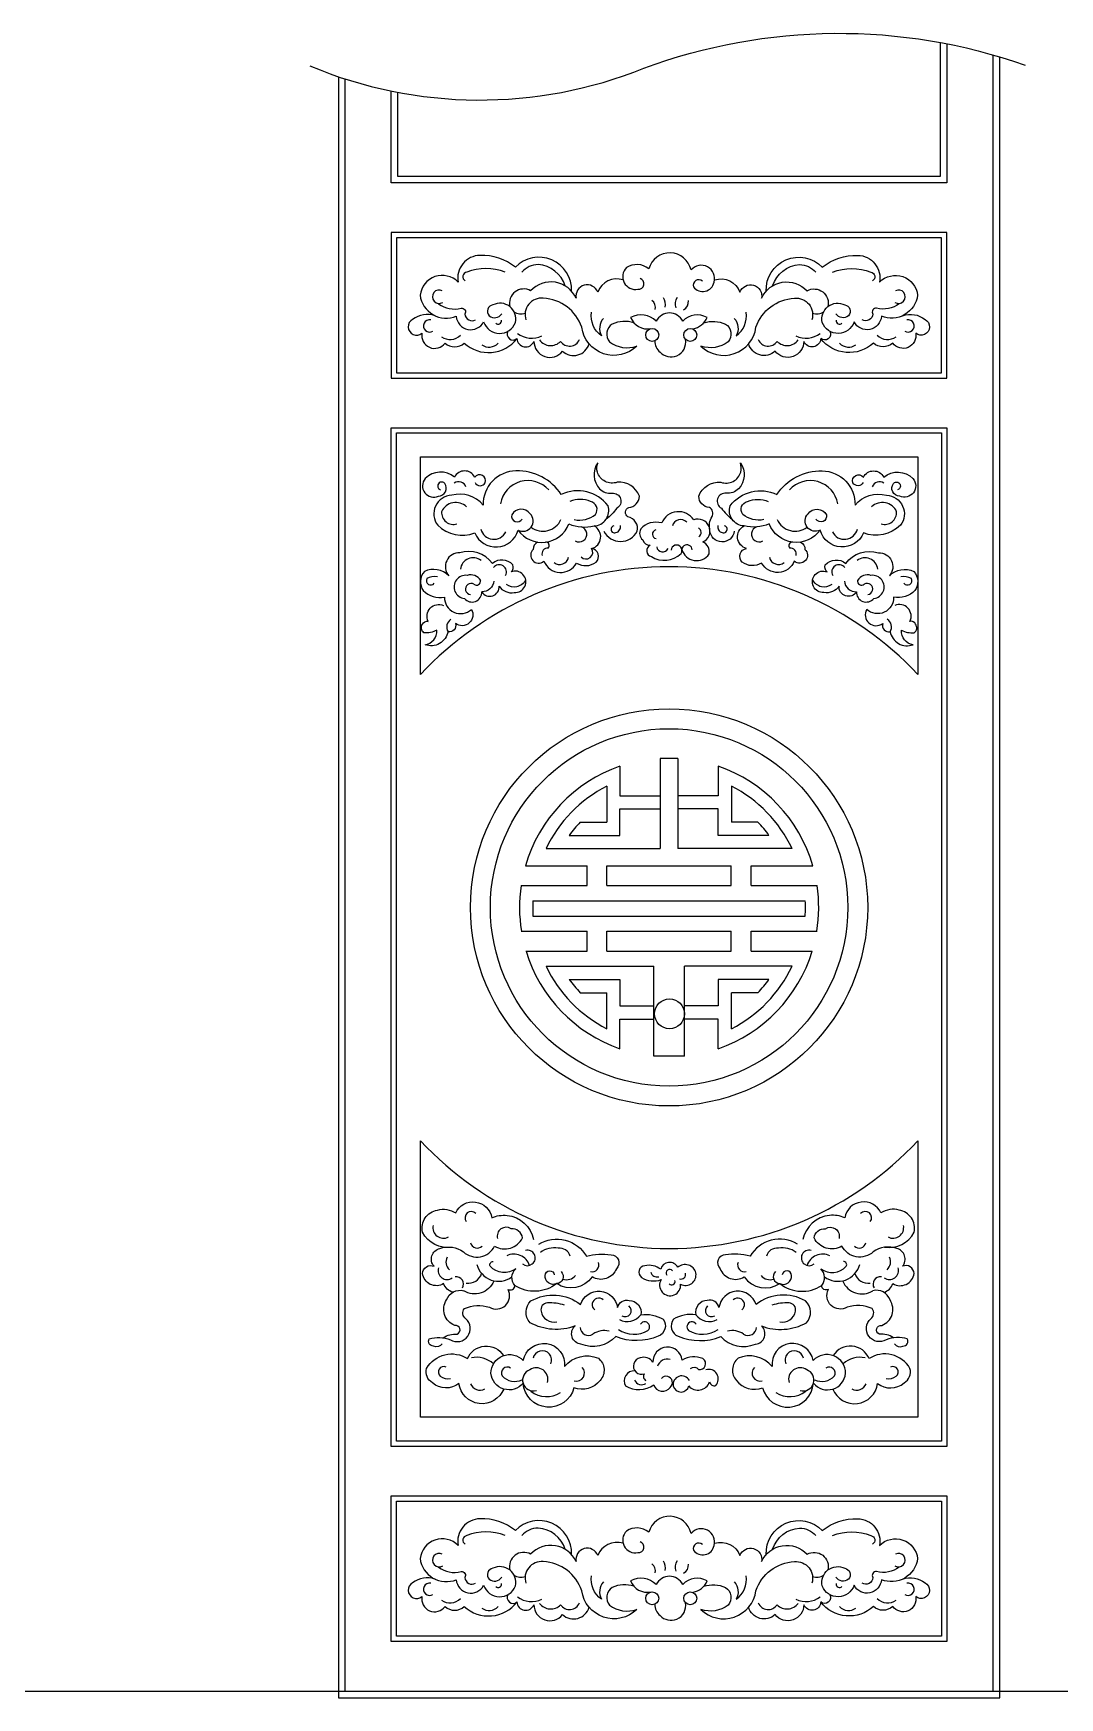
# Model space of a CAD drawing. Extents: x -66030 to 95157, y -13132 to 45879.
# Drawn here: x -28672 to -28083, y 31865 to 32821 of the extents above; entities that cross this region are included whole.
import ezdxf

# ---------------------------------------------------------------- set-up
doc = ezdxf.new("R2010")
doc.units = 0
doc.header["$LTSCALE"] = 100
doc.header["$MEASUREMENT"] = 0
for name, color, linetype in [('3', 11, 'CONTINUOUS'), ('4', 121, 'CONTINUOUS'), ('7', 105, 'CONTINUOUS')]:
    doc.layers.add(name, color=color, linetype=linetype)

msp = doc.modelspace()

# ---------------------------------------------------------------- linework, layer by layer
at = {"layer": '3'}
for p, q in [((-28335.28, 32400.3), (-28335.28, 32383.34)), ((-28301.99, 32404.62), (-28312.08, 32404.62)), ((-28312.08, 32404.62), (-28312.08, 32352.94)), ((-28301.99, 32404.62), (-28301.99, 32352.94)), ((-28278.79, 32400.3), (-28278.79, 32383.34)), ((-28342.88, 32388.79), (-28342.88, 32368.14)), ((-28271.19, 32388.79), (-28271.19, 32368.14)), ((-28335.28, 32383.34), (-28312.08, 32383.34)), ((-28278.79, 32383.34), (-28301.99, 32383.34)), ((-28358.05, 32368.14), (-28342.88, 32368.14)), ((-28335.28, 32375.74), (-28312.08, 32375.74)), ((-28335.28, 32360.54), (-28335.28, 32375.74)), ((-28278.79, 32375.74), (-28301.99, 32375.74)), ((-28278.79, 32360.54), (-28278.79, 32375.74)), ((-28256.02, 32368.14), (-28271.19, 32368.14)), ((-28364.39, 32360.54), (-28335.28, 32360.54)), ((-28249.67, 32360.54), (-28278.79, 32360.54)), ((-28377.71, 32352.94), (-28312.08, 32352.94)), ((-28236.36, 32352.94), (-28301.99, 32352.94)), ((-28389.58, 32343.06), (-28354.17, 32343.06)), ((-28354.17, 32331.66), (-28354.17, 32343.06)), ((-28342.77, 32343.06), (-28271.3, 32343.06)), ((-28342.77, 32331.66), (-28342.77, 32343.06)), ((-28271.3, 32331.66), (-28271.3, 32343.06)), ((-28259.9, 32343.06), (-28224.49, 32343.06)), ((-28259.9, 32331.66), (-28259.9, 32343.06)), ((-28392.06, 32331.66), (-28354.17, 32331.66)), ((-28342.77, 32331.66), (-28271.3, 32331.66)), ((-28259.9, 32331.66), (-28222.01, 32331.66)), ((-28385.29, 32322.92), (-28228.78, 32322.92)), ((-28385.22, 32314.18), (-28228.84, 32314.18)), ((-28392.06, 32305.44), (-28354.17, 32305.44)), ((-28354.17, 32294.04), (-28354.17, 32305.44)), ((-28342.77, 32294.04), (-28342.77, 32305.44)), ((-28342.77, 32305.44), (-28271.3, 32305.44)), ((-28271.3, 32294.04), (-28271.3, 32305.44)), ((-28259.9, 32305.44), (-28222.01, 32305.44)), ((-28259.9, 32294.04), (-28259.9, 32305.44)), ((-28389.24, 32294.04), (-28354.17, 32294.04)), ((-28342.77, 32294.04), (-28271.3, 32294.04)), ((-28259.9, 32294.04), (-28224.83, 32294.04)), ((-28377.71, 32285.32), (-28315.88, 32285.32)), ((-28315.88, 32233.64), (-28315.88, 32285.32)), ((-28236.36, 32285.32), (-28298.19, 32285.32)), ((-28298.19, 32233.64), (-28298.19, 32285.32)), ((-28364.39, 32277.72), (-28335.28, 32277.72)), ((-28335.28, 32277.72), (-28335.28, 32262.52)), ((-28278.79, 32277.72), (-28278.79, 32262.52)), ((-28249.67, 32277.72), (-28278.79, 32277.72)), ((-28358.05, 32270.12), (-28342.88, 32270.12)), ((-28342.88, 32249.46), (-28342.88, 32270.12)), ((-28335.28, 32262.52), (-28315.88, 32262.52)), ((-28278.79, 32262.52), (-28298.19, 32262.52)), ((-28271.19, 32249.46), (-28271.19, 32270.12)), ((-28256.02, 32270.12), (-28271.19, 32270.12)), ((-28335.28, 32254.92), (-28315.88, 32254.92)), ((-28335.28, 32237.96), (-28335.28, 32254.92)), ((-28278.79, 32254.92), (-28298.19, 32254.92)), ((-28278.79, 32237.96), (-28278.79, 32254.92)), ((-28298.19, 32233.64), (-28315.88, 32233.64))]:
    msp.add_line(p, q, dxfattribs=at)
at = {"layer": '3', "color": 2}
msp.add_line((-66009.4, 31868.93), (90872.97, 31868.93), dxfattribs=at)
at = {"layer": '3'}
for points in [[(-28513.33, 32802.56, 0.197288), (-28321.59, 32801.23, -0.174961), (-28102.57, 32803.06)], [(-28363.08, 32673.17, 0.689173), (-28395.32, 32686.95, 0.176976), (-28415.72, 32693.75, 0.459598), (-28428.24, 32678.37, 0.633401), (-28450.08, 32670.86, 0.490566), (-28429.32, 32658.71, 0.751576), (-28413.57, 32655.49, 0.702158), (-28395.32, 32655.13, 0.634032), (-28408.25, 32665.29, 0.610104), (-28410.35, 32659.06, 0.454712), (-28403.19, 32660.14, 0.454712)], [(-28287.93, 32678.99, 0.755773), (-28293.06, 32675.62, 0.642183), (-28281.18, 32678.32, 0.803127), (-28294.41, 32685.33, 0.78025), (-28318.73, 32686.01, 0.32495), (-28331.56, 32686.68, 0.737283), (-28324.94, 32674.27, 0.921861), (-28323.73, 32680.48, 0.921861)], [(-28251.27, 32673.17, -0.689173), (-28219.03, 32686.95, -0.176976), (-28198.63, 32693.75, -0.459598), (-28186.1, 32678.37, -0.633401), (-28164.27, 32670.86, -0.490566), (-28185.03, 32658.71, -0.751576), (-28200.78, 32655.49, -0.702158), (-28219.03, 32655.13, -0.634032), (-28206.1, 32665.29, -0.610104), (-28204, 32659.06, -0.454712), (-28211.16, 32660.14, -0.454712)], [(-28401.28, 32684.05, 0.197925), (-28423.2, 32684.05, 0.743155), (-28424.12, 32679.18)], [(-28366.76, 32676.21, 0.306041), (-28382.29, 32688.41, 0.219321), (-28391.54, 32684.05)], [(-28247.58, 32676.21, -0.306041), (-28232.05, 32688.41, -0.219321), (-28222.81, 32684.05)], [(-28213.07, 32684.05, -0.197925), (-28191.14, 32684.05, -0.743155), (-28190.23, 32679.18)], [(-28333.47, 32679.69, 0.392881), (-28348.02, 32672.61, 0.922658), (-28360.43, 32669.11, 0.534936), (-28386.6, 32673.42, 0.649747), (-28398.56, 32664.31)], [(-28280.93, 32679.68, -0.394119), (-28266.32, 32672.61, -0.922658), (-28253.91, 32669.11, -0.534936), (-28227.75, 32673.42, -0.649747), (-28215.79, 32664.31)], [(-28439.48, 32665.88, 0.231516), (-28426.53, 32663.45, -0.630648), (-28424.37, 32659.95, 0.554332), (-28418.16, 32656.71, 0.554332)], [(-28327.27, 32654.99, 0.179949), (-28339.66, 32654.29, 0.451401), (-28341.28, 32644.05, 0.248316), (-28325.63, 32641.62, -0.617617), (-28357.2, 32652.4, 0.308802), (-28379.32, 32669.11, 0.546214), (-28389.3, 32656.71)], [(-28287.08, 32654.99, -0.179949), (-28274.69, 32654.29, -0.451401), (-28273.07, 32644.05, -0.248316), (-28288.71, 32641.62, 0.617617), (-28257.15, 32652.4, -0.308802), (-28235.03, 32669.11, -0.546214), (-28225.05, 32656.71)], [(-28174.87, 32665.88, -0.231516), (-28187.82, 32663.45, 0.630648), (-28189.98, 32659.95, -0.554332), (-28196.18, 32656.71, -0.554332)], [(-28441.49, 32659.06, 0.259938), (-28454.37, 32656.92, 1.11249), (-28449, 32649.05, 0.798562), (-28435.76, 32643.33, 0.389878), (-28424.67, 32643.33, 0.440225), (-28394.42, 32645.87)], [(-28344.79, 32657.52, 0.314566), (-28345.87, 32647.55, -0.293219), (-28351.53, 32661.03)], [(-28293.3, 32651.59, 0.267786), (-28285.21, 32658.06, 0.354391), (-28299.21, 32655.91, 0.6281), (-28314.41, 32655.91, 0.326344), (-28329.14, 32658.06, 0.35938), (-28317.61, 32651.65)], [(-28269.56, 32657.52, -0.314566), (-28268.48, 32647.55, 0.293219), (-28262.82, 32661.03)], [(-28172.86, 32659.06, -0.259938), (-28159.97, 32656.92, -1.11249), (-28165.34, 32649.05, -0.798562), (-28178.59, 32643.33, -0.389878), (-28189.68, 32643.33, -0.440225), (-28219.93, 32645.87)], [(-28399.66, 32650.12, 0.826147), (-28394.42, 32645.93, 0.801554), (-28384.71, 32644.32, 0.710642), (-28368.26, 32638.66, 0.559193), (-28353, 32642.92)], [(-28315.28, 32644.6, 0.212803), (-28312.24, 32638.11, 0.308617), (-28302.63, 32636.1, 0.355212), (-28297.63, 32645.53, 0.355212)], [(-28214.69, 32650.12, -0.826147), (-28219.92, 32645.93, -0.801554), (-28229.63, 32644.32, -0.710642), (-28246.09, 32638.66, -0.559193), (-28261.35, 32642.92)], [(-28418.53, 32563.23, 0.603714), (-28412.66, 32563.1, 0.867038), (-28418.68, 32566.31, 0.620595), (-28430.31, 32566.31, 0.39176), (-28447.15, 32565.51, 0.811563), (-28439.53, 32555.49, 0.62281), (-28435.92, 32562.7, 1.35225), (-28438.33, 32559.1)], [(-28393.82, 32535.86, 0.595876), (-28364.55, 32539.47, 0.155171), (-28350.11, 32538.27, 0.489771), (-28342.09, 32549.88, 0.357971), (-28368.96, 32556.29, 0.263901), (-28395.02, 32569.91, 0.416882), (-28413.87, 32550.28, 0.302786), (-28431.91, 32555.89, 0.614707), (-28439.93, 32538.67, 0.290703), (-28418.68, 32534.26, 0.711649), (-28393.82, 32535.86, 0.850953), (-28386.85, 32545.32, 0.543726), (-28397.43, 32544.68, 0.861999), (-28391.41, 32542.27)], [(-28344.43, 32535.24, 0.619177), (-28325.39, 32535.24, 0.433238), (-28330.66, 32543.46, -0.603532), (-28330.21, 32548.94, 0.39435), (-28324.1, 32555.33, 0.345843), (-28336.82, 32563.4, -0.426979), (-28348.24, 32569.24, -0.145179), (-28347.99, 32574.56, 0.354324), (-28346.97, 32559.6, 0.216509), (-28339.86, 32557.06, -0.826588), (-28337.07, 32548.44, -0.069869), (-28343.26, 32542.11)], [(-28269.64, 32535.24, -0.915543), (-28283.54, 32535.74, -0.205358), (-28282.37, 32543.66, 0.404244), (-28283.85, 32548.94, -0.39435), (-28289.97, 32555.33, -0.345843), (-28277.25, 32563.4, 0.426979), (-28265.83, 32569.24, 0.145179), (-28266.08, 32574.56, -0.354324), (-28267.1, 32559.6, -0.216509), (-28274.21, 32557.06, 0.826588), (-28277, 32548.44, 0.069869), (-28270.81, 32542.11)], [(-28220.25, 32535.86, -0.595876), (-28249.52, 32539.47, -0.155171), (-28263.96, 32538.27, -0.489771), (-28271.98, 32549.88, -0.357971), (-28245.11, 32556.29, -0.263901), (-28219.05, 32569.91, -0.416882), (-28200.2, 32550.28, -0.302786), (-28182.16, 32555.89, -0.614707), (-28174.14, 32538.67, -0.290703), (-28195.39, 32534.26, -0.711649), (-28220.25, 32535.86, -0.850953), (-28227.22, 32545.32, -0.543726), (-28216.64, 32544.68, -0.861999), (-28222.66, 32542.27)], [(-28195.54, 32563.23, -0.603714), (-28201.41, 32563.1, -0.867038), (-28195.39, 32566.31, -0.620595), (-28183.76, 32566.31, -0.39176), (-28166.92, 32565.51, -0.811563), (-28174.54, 32555.49, -0.62281), (-28178.15, 32562.7, -1.35225), (-28175.74, 32559.1)], [(-28361.55, 32541.92, 0.233796), (-28349.36, 32544.96, 0.554402), (-28352.1, 32552.27, 0.214743), (-28363.99, 32552.27, 0.307566)], [(-28252.52, 32541.92, -0.233796), (-28264.71, 32544.96, -0.554402), (-28261.97, 32552.27, -0.214743), (-28250.08, 32552.27, -0.307566)], [(-28299.67, 32524.71, 0.636371), (-28284.08, 32522.19, 0.354254), (-28287.72, 32529.08, 0.991026), (-28292.9, 32541.71, 0.609583), (-28311.29, 32539.99, 0.286158), (-28323.36, 32536.54, 0.34972), (-28322.21, 32530.23, 0.325074), (-28318, 32527.16, 0.699356), (-28317.23, 32520.65, 0.343973), (-28300.18, 32522.38, 1.330485), (-28305.93, 32524.29)], [(-28382.61, 32529, 0.304576), (-28385.06, 32524.84, 0.983045), (-28378.97, 32518, 0.625477), (-28360.18, 32516.98, 0.314169), (-28349, 32517.49, 0.610782), (-28351.54, 32525.35, 0.690189), (-28350.11, 32538.27, 0.690189)], [(-28231.46, 32529, -0.304576), (-28229.01, 32524.84, -0.983045), (-28235.1, 32518, -0.625477), (-28253.89, 32516.98, -0.314169), (-28265.06, 32517.49, -0.610782), (-28262.53, 32525.35, -0.690189), (-28263.96, 32538.27, -0.690189)], [(-28407.75, 32506.62, -0.406885), (-28414.67, 32500.52, 0.804095), (-28404.7, 32503.77, 0.318309), (-28395.95, 32500.11, 1.266273), (-28397.78, 32511.9, 0.320728), (-28396.76, 32515.97, 0.396611), (-28408.56, 32516.78, 0.317749), (-28427.29, 32522.88, 0.65558), (-28433.6, 32509.67, 0.322646), (-28447.64, 32512.11, 0.350267), (-28448.25, 32501.13, 0.257215), (-28436.04, 32497.47, 0.66687), (-28420.57, 32490.35, -0.814328), (-28429.73, 32482.22, -0.561277), (-28434, 32477.55, -0.46131), (-28447.23, 32470.03, 0.391505), (-28440.51, 32478.36, -0.142719), (-28447.84, 32476.94, -0.43612), (-28448.65, 32481.82, -0.379913), (-28445.4, 32483.44, -0.698836), (-28436.65, 32492.59)], [(-28206.32, 32506.62, 0.406885), (-28199.4, 32500.52, -0.804095), (-28209.37, 32503.77, -0.318309), (-28218.12, 32500.11, -1.266273), (-28216.29, 32511.9, -0.320728), (-28217.31, 32515.97, -0.396611), (-28205.5, 32516.78, -0.317749), (-28186.78, 32522.88, -0.65558), (-28180.47, 32509.67, -0.322646), (-28166.43, 32512.11, -0.350267), (-28165.82, 32501.13, -0.257215), (-28178.03, 32497.47, -0.66687), (-28193.5, 32490.35, 0.814328), (-28184.34, 32482.22, 0.561277), (-28180.07, 32477.55, 0.46131), (-28166.84, 32470.03, -0.391505), (-28173.55, 32478.36, 0.142719), (-28166.23, 32476.94, 0.43612), (-28165.42, 32481.82, 0.379913), (-28168.67, 32483.44, 0.698836), (-28177.42, 32492.59)], [(-28431.74, 32123.88, -0.321616), (-28448.7, 32132.56, -0.431034), (-28440.13, 32145.26, -0.219435), (-28429.63, 32143.61, -0.739771), (-28408.91, 32140.84, -0.129165), (-28400.13, 32142.19, -0.3253), (-28384.87, 32128.42)], [(-28183.27, 32123.88, 0.321616), (-28166.31, 32132.56, 0.431034), (-28174.88, 32145.26, 0.219435), (-28185.38, 32143.61, 0.739771), (-28206.1, 32140.84, 0.129165), (-28214.88, 32142.19, 0.3253), (-28230.14, 32128.42)], [(-28431.31, 32098.05, -0.240669), (-28436.54, 32103.03, -0.545473), (-28448.7, 32108.82, -0.534884), (-28442.07, 32112.96, -0.5568), (-28438.75, 32123.18, -0.247081), (-28425.21, 32121.25, 0.494988), (-28407.25, 32124.56, 0.429758), (-28391.22, 32129.25, 0.404977), (-28397.85, 32134.5, 0.695389), (-28405.59, 32128.97)], [(-28381.83, 32125.66, -0.418832), (-28354.47, 32118.76, -0.09877), (-28340.38, 32119.59, -0.677522), (-28337.34, 32111.58, -0.473508), (-28351.15, 32106.89, -0.404474), (-28371.6, 32103.03, -0.58958), (-28378.23, 32107.72, -0.963411), (-28372.98, 32108)], [(-28233.18, 32125.66, 0.418832), (-28260.54, 32118.76, 0.09877), (-28274.63, 32119.59, 0.677522), (-28277.67, 32111.58, 0.473508), (-28263.85, 32106.89, 0.404474), (-28243.41, 32103.03, 0.58958), (-28236.77, 32107.72, 0.963411), (-28242.02, 32108)], [(-28183.7, 32098.05, 0.240669), (-28178.47, 32103.03, 0.545473), (-28166.31, 32108.82, 0.534884), (-28172.94, 32112.96, 0.5568), (-28176.26, 32123.18, 0.247081), (-28189.8, 32121.25, -0.494988), (-28207.76, 32124.56, -0.429758), (-28223.79, 32129.25, -0.404977), (-28217.16, 32134.5, -0.695389), (-28209.42, 32128.97)], [(-28437.37, 32068.52, -0.38935), (-28442.34, 32067.14, -0.588693), (-28444.83, 32071.28, -0.17869), (-28432.67, 32070.73, 0.909843), (-28423.83, 32082.87, -0.427148), (-28424.66, 32088.67, -0.180957), (-28410.29, 32089.5, 0.757172), (-28399.51, 32099.71, 0.5799), (-28395.64, 32101.92, -0.400406), (-28395.09, 32111.58, -0.389568), (-28409.74, 32112.96, -0.590059), (-28408.08, 32115.72)], [(-28369.12, 32109.93, -0.666984), (-28371.6, 32103.03, -0.320509), (-28395.64, 32101.92, -0.320509)], [(-28245.89, 32109.93, 0.666984), (-28243.41, 32103.03, 0.320509), (-28219.37, 32101.92, 0.320509)], [(-28177.64, 32068.52, 0.38935), (-28172.67, 32067.14, 0.588693), (-28170.18, 32071.28, 0.17869), (-28182.34, 32070.73, -0.909843), (-28191.18, 32082.87, 0.427148), (-28190.35, 32088.67, 0.180957), (-28204.72, 32089.5, -0.757172), (-28215.5, 32099.71, -0.5799), (-28219.37, 32101.92, 0.400406), (-28219.92, 32111.58, 0.389568), (-28205.27, 32112.96, 0.590059), (-28206.93, 32115.72)], [(-28436.85, 32071.91, -0.162401), (-28428.8, 32074.04, 0.910772), (-28430.18, 32079.01, -0.481178), (-28434.88, 32093.64, -0.399951), (-28424.93, 32098.89)], [(-28407.8, 32104.41, -0.465945), (-28424.93, 32098.89)], [(-28207.21, 32104.41, 0.465945), (-28190.08, 32098.89)], [(-28178.16, 32071.91, 0.162401), (-28186.21, 32074.04, -0.910772), (-28184.83, 32079.01, 0.481178), (-28180.13, 32093.64, 0.399951), (-28190.08, 32098.89)], [(-28402.05, 32042.45, -0.771156), (-28427.77, 32045.67, -0.367516), (-28442.98, 32046.04, -0.348531), (-28446.36, 32054.29, -0.432287), (-28422.89, 32059.92, -0.611561), (-28402.18, 32061.65, -0.611561)], [(-28294.72, 32054.34, -0.395602), (-28290.18, 32053.73, 0.864288), (-28287.7, 32059.91, 0.240509), (-28299.46, 32059.08, 0.950819), (-28316.39, 32057.85, 0.367927), (-28323.61, 32060.32, 1.107607), (-28321.13, 32051.25, 0.516376), (-28320.31, 32047.34)], [(-28212.96, 32042.45, 0.771156), (-28187.24, 32045.67, 0.367516), (-28172.03, 32046.04, 0.348531), (-28168.65, 32054.29, 0.432287), (-28192.12, 32059.92, 0.611561), (-28212.83, 32061.65, 0.611561)], [(-28326.72, 32052.97, 0.580763), (-28332.07, 32044.24, 0.29786), (-28315.77, 32044.86, 0.637847), (-28306.48, 32043.42, 1.096212), (-28311.43, 32048.57)], [(-28295.34, 32047.34, 0.869936), (-28304.62, 32044.04, 0.76647), (-28295.75, 32044.24, 0.570607), (-28283.78, 32046.51, 0.445039), (-28280.27, 32044.45, 0.771093), (-28285.85, 32053.52)], [(-28363.08, 31947.37, 0.689173), (-28395.32, 31961.15, 0.176976), (-28415.72, 31967.95, 0.459598), (-28428.24, 31952.57, 0.633401), (-28450.08, 31945.06, 0.490566), (-28429.32, 31932.91, 0.751576), (-28413.57, 31929.69, 0.702158), (-28395.32, 31929.33, 0.634032), (-28408.25, 31939.49, 0.610104), (-28410.35, 31933.26, 0.454712), (-28403.19, 31934.34, 0.454712)], [(-28287.93, 31953.19, 0.755773), (-28293.06, 31949.82, 0.642183), (-28281.18, 31952.52, 0.803127), (-28294.41, 31959.53, 0.78025), (-28318.73, 31960.21, 0.32495), (-28331.56, 31960.88, 0.737283), (-28324.94, 31948.47, 0.921861), (-28323.73, 31954.68, 0.921861)], [(-28251.27, 31947.37, -0.689173), (-28219.03, 31961.15, -0.176976), (-28198.63, 31967.95, -0.459598), (-28186.1, 31952.57, -0.633401), (-28164.27, 31945.06, -0.490566), (-28185.03, 31932.91, -0.751576), (-28200.78, 31929.69, -0.702158), (-28219.03, 31929.33, -0.634032), (-28206.1, 31939.49, -0.610104), (-28204, 31933.26, -0.454712), (-28211.16, 31934.34, -0.454712)], [(-28401.28, 31958.25, 0.197925), (-28423.2, 31958.25, 0.743155), (-28424.12, 31953.38)], [(-28366.76, 31950.41, 0.306041), (-28382.29, 31962.61, 0.219321), (-28391.54, 31958.25)], [(-28247.58, 31950.41, -0.306041), (-28232.05, 31962.61, -0.219321), (-28222.81, 31958.25)], [(-28213.07, 31958.25, -0.197925), (-28191.14, 31958.25, -0.743155), (-28190.23, 31953.38)], [(-28333.47, 31953.89, 0.392881), (-28348.02, 31946.81, 0.922658), (-28360.43, 31943.31, 0.534936), (-28386.6, 31947.62, 0.649747), (-28398.56, 31938.51)], [(-28280.93, 31953.88, -0.394119), (-28266.32, 31946.81, -0.922658), (-28253.91, 31943.31, -0.534936), (-28227.75, 31947.62, -0.649747), (-28215.79, 31938.51)], [(-28439.48, 31940.08, 0.231516), (-28426.53, 31937.65, -0.630648), (-28424.37, 31934.15, 0.554332), (-28418.16, 31930.91, 0.554332)], [(-28327.27, 31929.19, 0.179949), (-28339.66, 31928.49, 0.451401), (-28341.28, 31918.25, 0.248316), (-28325.63, 31915.82, -0.617617), (-28357.2, 31926.6, 0.308802), (-28379.32, 31943.31, 0.546214), (-28389.3, 31930.91)], [(-28287.08, 31929.19, -0.179949), (-28274.69, 31928.49, -0.451401), (-28273.07, 31918.25, -0.248316), (-28288.71, 31915.82, 0.617617), (-28257.15, 31926.6, -0.308802), (-28235.03, 31943.31, -0.546214), (-28225.05, 31930.91)], [(-28174.87, 31940.08, -0.231516), (-28187.82, 31937.65, 0.630648), (-28189.98, 31934.15, -0.554332), (-28196.18, 31930.91, -0.554332)], [(-28441.49, 31933.26, 0.259938), (-28454.37, 31931.12, 1.11249), (-28449, 31923.25, 0.798562), (-28435.76, 31917.53, 0.389878), (-28424.67, 31917.53, 0.440225), (-28394.42, 31920.07)], [(-28344.79, 31931.72, 0.314566), (-28345.87, 31921.75, -0.293219), (-28351.53, 31935.23)], [(-28293.3, 31925.79, 0.267786), (-28285.21, 31932.26, 0.354391), (-28299.21, 31930.11, 0.6281), (-28314.41, 31930.11, 0.326344), (-28329.14, 31932.26, 0.35938), (-28317.61, 31925.85)], [(-28269.56, 31931.72, -0.314566), (-28268.48, 31921.75, 0.293219), (-28262.82, 31935.23)], [(-28172.86, 31933.26, -0.259938), (-28159.97, 31931.12, -1.11249), (-28165.34, 31923.25, -0.798562), (-28178.59, 31917.53, -0.389878), (-28189.68, 31917.53, -0.440225), (-28219.93, 31920.07)], [(-28399.66, 31924.32, 0.826147), (-28394.42, 31920.13, 0.801554), (-28384.71, 31918.52, 0.710642), (-28368.26, 31912.86, 0.559193), (-28353, 31917.12)], [(-28315.28, 31918.8, 0.212803), (-28312.24, 31912.31, 0.308617), (-28302.63, 31910.3, 0.355212), (-28297.63, 31919.73, 0.355212)], [(-28214.69, 31924.32, -0.826147), (-28219.92, 31920.13, -0.801554), (-28229.63, 31918.52, -0.710642), (-28246.09, 31912.86, -0.559193), (-28261.35, 31917.12)]]:
    msp.add_lwpolyline(points, format="xyb", dxfattribs=at)
for points in [[(-28493.23, 32795.14), (-28493.23, 31868.93), (-28120.83, 31868.93), (-28120.83, 32808.87)], [(-28147.43, 32815.28), (-28147.43, 32735.33), (-28466.63, 32735.33), (-28466.63, 32788.14)]]:
    msp.add_lwpolyline(points, dxfattribs=at)
for points in [[(-28463.59, 32703.79), (-28463.59, 32626.27), (-28150.47, 32626.27), (-28150.47, 32703.79)], [(-28463.59, 32012.57), (-28463.59, 32591.69), (-28150.47, 32591.69), (-28150.47, 32012.57)], [(-28463.59, 31900.47), (-28463.59, 31977.99), (-28150.47, 31977.99), (-28150.47, 31900.47)]]:
    msp.add_lwpolyline(points, close=True, dxfattribs=at)
for points in [[(-28300.45, 32102.71, 0.639997), (-28291.69, 32109.16, 0.565054), (-28302.06, 32112.38, 0.685681), (-28311.83, 32111.3, 0.220182), (-28320.97, 32113.3, 0.696752), (-28322.93, 32106.62, 0.243062), (-28311.52, 32105.36, 1.413524)], [(-28357.65, 32068.22, -0.656267), (-28360.99, 32078.73, -0.21887), (-28386.91, 32080.52, -0.407543), (-28386.39, 32093.09, -0.305034), (-28357.91, 32091.03, -0.7982), (-28336.6, 32089.24, -0.437205), (-28329.93, 32093.34, -0.467293), (-28323.26, 32085.14, -0.173182), (-28310.46, 32082.52, -0.506652), (-28313.25, 32072.83, -0.200106), (-28337.63, 32072.57, -0.307533)], [(-28257.36, 32068.22, 0.656267), (-28254.02, 32078.73, 0.21887), (-28228.1, 32080.52, 0.407543), (-28228.62, 32093.09, 0.305034), (-28257.1, 32091.03, 0.7982), (-28278.4, 32089.24, 0.437205), (-28285.08, 32093.34, 0.467293), (-28291.75, 32085.14, 0.173182), (-28304.55, 32082.52, 0.506652), (-28301.76, 32072.83, 0.200106), (-28277.38, 32072.57, 0.307533)], [(-28367.12, 32055.42, -0.335337), (-28347.6, 32060.11, -0.428698), (-28346.66, 32047.36, -0.338683), (-28361.68, 32043.23, -0.84858), (-28390.9, 32045.74, -0.667078), (-28409.37, 32051.48, -0.684797), (-28390.78, 32058.8, -0.966603)], [(-28247.88, 32055.42, 0.335337), (-28267.41, 32060.11, 0.428698), (-28268.35, 32047.36, 0.338683), (-28253.33, 32043.23, 0.84858), (-28224.11, 32045.74, 0.667078), (-28205.64, 32051.48, 0.684797), (-28224.23, 32058.8, 0.966603)]]:
    msp.add_lwpolyline(points, format="xyb", close=True, dxfattribs=at)
for centre, radius in [((-28316.74, 32648.03), 3.72), ((-28294.87, 32648.03), 3.72), ((-28307.03, 32319.13), 102.67), ((-28306.77, 32258.02), 8.58), ((-28316.74, 31922.23), 3.72), ((-28294.87, 31922.23), 3.72)]:
    msp.add_circle(centre, radius, dxfattribs=at)
for centre, radius, start, end in [((-28439.11, 32669.98), 3.88, 62.5667, 302.0192), ((-28175.24, 32669.98), 3.88, 237.9808, 117.4333), ((-28320.2, 32663.73), 5.29, 347.57945, 51.3371), ((-28316.53, 32665.54), 7.4, 347.91581, 31.5587), ((-28297.46, 32665.78), 6.15, 142.0417, 199.99514), ((-28301.3, 32667.17), 5.37, 298.36916, 5.78819), ((-28444.65, 32653.22), 3.53, 77.95407, 303.63588), ((-28405.22, 32656.18), 1.91, 224.99406, 8.08965), ((-28392.13, 32667.13), 7.02, 235.53182, 289.84289), ((-28222.22, 32667.13), 7.02, 250.15711, 304.46818), ((-28209.13, 32656.18), 1.91, 171.91035, 315.00594), ((-28169.7, 32653.22), 3.53, 236.36412, 102.04593), ((-28432.9, 32654.13), 8.72, 235.63993, 313.87778), ((-28386.07, 32659.34), 13.2, 232.25068, 296.77572), ((-28375.06, 32649.95), 8.03, 216.93074, 315.44878), ((-28364.23, 32647.75), 6.15, 213.90737, 337.50237), ((-28250.12, 32647.75), 6.15, 202.49763, 326.09263), ((-28239.29, 32649.95), 8.03, 224.55122, 323.06926), ((-28228.27, 32659.34), 13.2, 243.22428, 307.74932), ((-28181.45, 32654.13), 8.72, 226.12222, 304.36007), ((-28410.49, 32648.3), 7.26, 234.72889, 316.31509), ((-28203.86, 32648.3), 7.26, 223.68491, 305.27111), ((-28427.97, 32559), 4.62, 22.81097, 121.92229), ((-28388.15, 32548.37), 15.98, 41.50792, 170.35226), ((-28225.92, 32548.37), 15.98, 9.64774, 138.49208), ((-28186.1, 32559), 4.62, 58.07771, 157.18903), ((-28429.63, 32542.95), 8.84, 45.24948, 156.40972), ((-28184.44, 32542.95), 8.84, 23.59028, 134.75052), ((-28430.95, 32545.97), 6.8, 175.63556, 287.58478), ((-28379.43, 32546.53), 11.25, 232.31559, 335.79616), ((-28300.47, 32537.1), 4.83, 42.67392, 165.99691), ((-28234.64, 32546.53), 11.25, 204.20384, 307.68441), ((-28183.12, 32545.97), 6.8, 252.41522, 4.36444), ((-28407.75, 32538.23), 7.64, 193.54833, 334.31896), ((-28358.75, 32533.52), 4.43, 240.35172, 72.61305), ((-28338.38, 32536.33), 2.01, 103.32172, 293.58308), ((-28338.25, 32537.72), 3.31, 281.62961, 14.30758), ((-28314.02, 32533.5), 2.57, 106.24182, 258.16792), ((-28291.4, 32534.58), 2.8, 299.46571, 64.94381), ((-28275.82, 32537.72), 3.31, 165.69242, 258.37039), ((-28275.69, 32536.33), 2.01, 246.41692, 76.67828), ((-28255.32, 32533.52), 4.43, 107.38695, 299.64828), ((-28206.32, 32538.23), 7.64, 205.68104, 346.45167), ((-28419.62, 32512.7), 7.3, 51.4814, 173.43652), ((-28376.64, 32522.16), 3.46, 86.54026, 194.45789), ((-28377.77, 32527.02), 1.95, 313.55992, 99.8468), ((-28369.9, 32521.41), 5.28, 232.30323, 347.62582), ((-28354.79, 32523.2), 3.9, 223.09806, 33.58042), ((-28310.74, 32526.85), 3.48, 190.72348, 332.56141), ((-28296.76, 32524.56), 2.91, 358.39442, 190.36381), ((-28244.17, 32521.41), 5.28, 192.37418, 307.69677), ((-28236.3, 32527.02), 1.95, 80.1532, 226.44008), ((-28237.43, 32522.16), 3.46, 345.54211, 93.45974), ((-28194.44, 32512.7), 7.3, 6.56348, 128.5186), ((-28404.63, 32511.9), 4.13, 330.5156, 143.72676), ((-28209.44, 32511.9), 4.13, 36.27324, 209.4844), ((-28443.98, 32506.87), 2.52, 152.21463, 324.3184), ((-28441.84, 32500.61), 8.63, 78.43476, 120.47117), ((-28423.91, 32503.27), 6.66, 82.29443, 263.65844), ((-28420.82, 32502.07), 3.2, 58.33213, 263.58086), ((-28420.96, 32503.52), 6.68, 31.68272, 107.90516), ((-28417.67, 32506.7), 2.41, 232.23757, 7.84936), ((-28396.14, 32511.29), 7.9, 235.37774, 328.54729), ((-28217.93, 32511.29), 7.9, 211.45271, 304.62226), ((-28196.4, 32506.7), 2.41, 172.15064, 307.76243), ((-28193.11, 32503.52), 6.68, 72.09484, 148.31728), ((-28193.24, 32502.07), 3.2, 276.41914, 121.66787), ((-28190.16, 32503.27), 6.66, 276.34156, 97.70557), ((-28172.23, 32500.61), 8.63, 59.52883, 101.56524), ((-28170.08, 32506.87), 2.52, 215.6816, 27.78537), ((-28420.28, 32500.21), 5.62, 219.21984, 3.1292), ((-28193.78, 32500.21), 5.62, 176.8708, 320.78016), ((-28429.72, 32480.31), 5.09, 121.35855, 212.86626), ((-28184.35, 32480.31), 5.09, 327.13374, 58.64145), ((-28307.03, 32319.13), 85.95, 109.18676, 163.83254), ((-28307.03, 32319.13), 85.95, 16.16746, 70.81324), ((-28307.03, 32319.13), 78.35, 117.22809, 154.43322), ((-28307.03, 32319.13), 78.35, 25.56678, 62.77191), ((-28307.03, 32319.13), 70.75, 136.14978, 144.17231), ((-28307.03, 32319.13), 70.75, 35.82769, 43.85022), ((-28307.03, 32319.13), 85.95, 171.61611, 189.16445), ((-28307.03, 32319.13), 85.95, 350.83555, 8.38389), ((-28307.03, 32319.13), 78.35, 177.2262, 183.62137), ((-28307.03, 32319.13), 78.35, 356.37863, 2.7738), ((-28307.03, 32319.13), 85.95, 196.9723, 250.81324), ((-28307.03, 32319.13), 85.95, 289.18676, 343.0277), ((-28307.03, 32319.13), 78.35, 205.56678, 242.77191), ((-28307.03, 32319.13), 78.35, 297.22809, 334.43322), ((-28307.03, 32319.13), 70.75, 215.82769, 223.85022), ((-28307.03, 32319.13), 70.75, 316.14978, 324.17231), ((-28420.66, 32140.83), 3.63, 43.50591, 217.16605), ((-28194.35, 32140.83), 3.63, 322.83395, 136.49409), ((-28436.64, 32135.2), 6.11, 168.39679, 297.91908), ((-28178.37, 32135.2), 6.11, 242.08092, 11.60321), ((-28417.2, 32127.42), 3.98, 193.5253, 313.98547), ((-28396.18, 32110.57), 9.43, 17.97371, 116.17987), ((-28388.39, 32117.78), 4.45, 230.44859, 105.33821), ((-28372.81, 32109.57), 14.04, 81.64728, 125.66876), ((-28370.14, 32116.95), 6.53, 16.07963, 95.54288), ((-28244.87, 32116.95), 6.53, 84.45712, 163.92037), ((-28242.2, 32109.57), 14.04, 54.33124, 98.35272), ((-28226.62, 32117.78), 4.45, 74.66179, 309.55141), ((-28218.83, 32110.57), 9.43, 63.82013, 162.02629), ((-28197.81, 32127.42), 3.98, 226.01453, 346.4747), ((-28434.55, 32110.65), 5.24, 163.49481, 304.7408), ((-28429.17, 32115.53), 6.06, 153.80956, 227.98304), ((-28422.31, 32111.15), 7.94, 260.99472, 342.77657), ((-28404.97, 32117.24), 12.9, 194.24394, 306.44651), ((-28351.3, 32113.79), 3.98, 256.02433, 20.27769), ((-28313.98, 32110.47), 3.63, 193.51466, 285.4804), ((-28306.64, 32109.03), 2.1, 41.55811, 212.75135), ((-28300.07, 32108.17), 2.54, 247.7612, 20.16652), ((-28263.71, 32113.79), 3.98, 159.72231, 283.97567), ((-28210.04, 32117.24), 12.9, 233.55349, 345.75606), ((-28192.7, 32111.15), 7.94, 197.22343, 279.00528), ((-28180.46, 32110.65), 5.24, 235.2592, 16.50519), ((-28185.84, 32115.53), 6.06, 312.01696, 26.19044), ((-28429.31, 32102.76), 4.18, 328.01307, 98.2627), ((-28365.89, 32111.72), 6.45, 250.32072, 321.64868), ((-28305.59, 32104.28), 1.97, 222.81466, 14.71252), ((-28249.12, 32111.72), 6.45, 218.35132, 289.67928), ((-28185.7, 32102.76), 4.18, 81.7373, 211.98693), ((-28376.71, 32087.96), 3.97, 93.05147, 192.28473), ((-28375.5, 32066.12), 25.85, 70.97086, 93.15801), ((-28347.49, 32090.93), 3.78, 45.70653, 232.84516), ((-28332.27, 32087.51), 3.48, 236.561, 50.77463), ((-28282.74, 32087.51), 3.48, 129.22537, 303.439), ((-28267.52, 32090.93), 3.78, 307.15484, 134.29347), ((-28239.51, 32066.12), 25.85, 86.84199, 109.02914), ((-28238.3, 32087.96), 3.97, 347.71527, 86.94853), ((-28373.17, 32088.4), 7.53, 189.82177, 282.51762), ((-28331.16, 32091.32), 10.03, 243.83639, 321.95322), ((-28321.07, 32078.23), 2.84, 311.15572, 147.45323), ((-28293.94, 32078.23), 2.84, 32.54677, 228.84428), ((-28283.85, 32091.32), 10.03, 218.04678, 296.16361), ((-28241.84, 32088.4), 7.53, 257.48238, 350.17823), ((-28353.47, 32077.91), 4.67, 180.69734, 304.79641), ((-28344.03, 32063.39), 12.65, 78.5842, 122.37798), ((-28327.17, 32090.07), 16.09, 236.33816, 299.69053), ((-28287.84, 32090.07), 16.09, 240.30947, 303.66184), ((-28270.98, 32063.39), 12.65, 57.62202, 101.4158), ((-28261.54, 32077.91), 4.67, 235.20359, 359.30266), ((-28379.89, 32059.12), 5.35, 335.74753, 169.33616), ((-28235.12, 32059.12), 5.35, 10.66384, 204.25247), ((-28436.48, 32052.22), 3.14, 63.83573, 230.64102), ((-28417.42, 32046.9), 13.78, 46.49227, 103.50766), ((-28399.96, 32051.6), 3.43, 57.28017, 208.08081), ((-28384.9, 32047.62), 6.29, 109.78917, 284.95195), ((-28383.32, 32048), 6.67, 344.6383, 123.74142), ((-28360.24, 32051.6), 4.6, 254.17098, 45.09201), ((-28308, 32053.68), 6.01, 75.33469, 161.60448), ((-28254.77, 32051.6), 4.6, 134.90799, 285.82902), ((-28231.69, 32048), 6.67, 56.25858, 195.3617), ((-28230.11, 32047.62), 6.29, 255.04805, 70.21083), ((-28215.05, 32051.6), 3.43, 331.91919, 122.71983), ((-28197.59, 32046.9), 13.78, 76.49234, 133.50773), ((-28178.53, 32052.22), 3.14, 309.35898, 116.16427), ((-28434.06, 32055.8), 7.45, 233.68004, 280.89616), ((-28415.65, 32047.89), 6.05, 203.44645, 296.62458), ((-28395.69, 32056.82), 10, 223.16585, 294.59774), ((-28322.78, 32049.55), 4.59, 205.97198, 302.64314), ((-28219.32, 32056.82), 10, 245.40226, 316.83415), ((-28199.36, 32047.89), 6.05, 243.37542, 336.55355), ((-28180.95, 32055.8), 7.45, 259.10384, 306.31996), ((-28377.36, 32053.5), 15.33, 233.5876, 301.38374), ((-28237.65, 32053.5), 15.33, 238.61626, 306.4124), ((-28439.11, 31944.18), 3.88, 62.5667, 302.0192), ((-28175.24, 31944.18), 3.88, 237.9808, 117.4333), ((-28320.2, 31937.93), 5.29, 347.57945, 51.3371), ((-28316.53, 31939.74), 7.4, 347.91581, 31.5587), ((-28297.46, 31939.98), 6.15, 142.0417, 199.99514), ((-28301.3, 31941.37), 5.37, 298.36916, 5.78819), ((-28444.65, 31927.42), 3.53, 77.95407, 303.63588), ((-28405.22, 31930.38), 1.91, 224.99406, 8.08965), ((-28392.13, 31941.33), 7.02, 235.53182, 289.84289), ((-28222.22, 31941.33), 7.02, 250.15711, 304.46818), ((-28209.13, 31930.38), 1.91, 171.91035, 315.00594), ((-28169.7, 31927.42), 3.53, 236.36412, 102.04593), ((-28432.9, 31928.33), 8.72, 235.63993, 313.87778), ((-28410.49, 31922.5), 7.26, 234.72889, 316.31509), ((-28386.07, 31933.54), 13.2, 232.25068, 296.77572), ((-28375.06, 31924.15), 8.03, 216.93074, 315.44878), ((-28364.23, 31921.95), 6.15, 213.90737, 337.50237), ((-28250.12, 31921.95), 6.15, 202.49763, 326.09263), ((-28239.29, 31924.15), 8.03, 224.55122, 323.06926), ((-28228.27, 31933.54), 13.2, 243.22428, 307.74932), ((-28203.86, 31922.5), 7.26, 223.68491, 305.27111), ((-28181.45, 31928.33), 8.72, 226.12222, 304.36007)]:
    msp.add_arc(centre, radius, start, end, dxfattribs=at)
at = {"layer": '4'}
for points in [[(-28497.03, 32796.39), (-28497.03, 31865.13), (-28117.03, 31865.13), (-28117.03, 32807.76)], [(-28151.23, 32816), (-28151.23, 32739.13), (-28462.83, 32739.13), (-28462.83, 32787.39)]]:
    msp.add_lwpolyline(points, dxfattribs=at)
at = {"layer": '7'}
for points in [[(-28466.63, 32706.83), (-28466.63, 32623.23), (-28147.43, 32623.23), (-28147.43, 32706.83)], [(-28466.63, 32009.53), (-28466.63, 32594.73), (-28147.43, 32594.73), (-28147.43, 32009.53)], [(-28466.63, 31897.43), (-28466.63, 31981.03), (-28147.43, 31981.03), (-28147.43, 31897.43)]]:
    msp.add_lwpolyline(points, close=True, dxfattribs=at)
for points in [[(-28449.91, 32452.92), (-28449.91, 32578.01), (-28164.15, 32578.01), (-28164.15, 32452.92)], [(-28164.15, 32185.13), (-28164.15, 32026.25), (-28449.91, 32026.25), (-28449.91, 32185.13)]]:
    msp.add_lwpolyline(points, dxfattribs=at)
msp.add_circle((-28307.03, 32319.13), 114.07, dxfattribs=at)
for start, end in [(43.14131, 136.85869), (223.14131, 316.85869)]:
    msp.add_arc((-28307.03, 32319.03), 195.81, start, end, dxfattribs=at)

doc.saveas('drawing.dxf')
